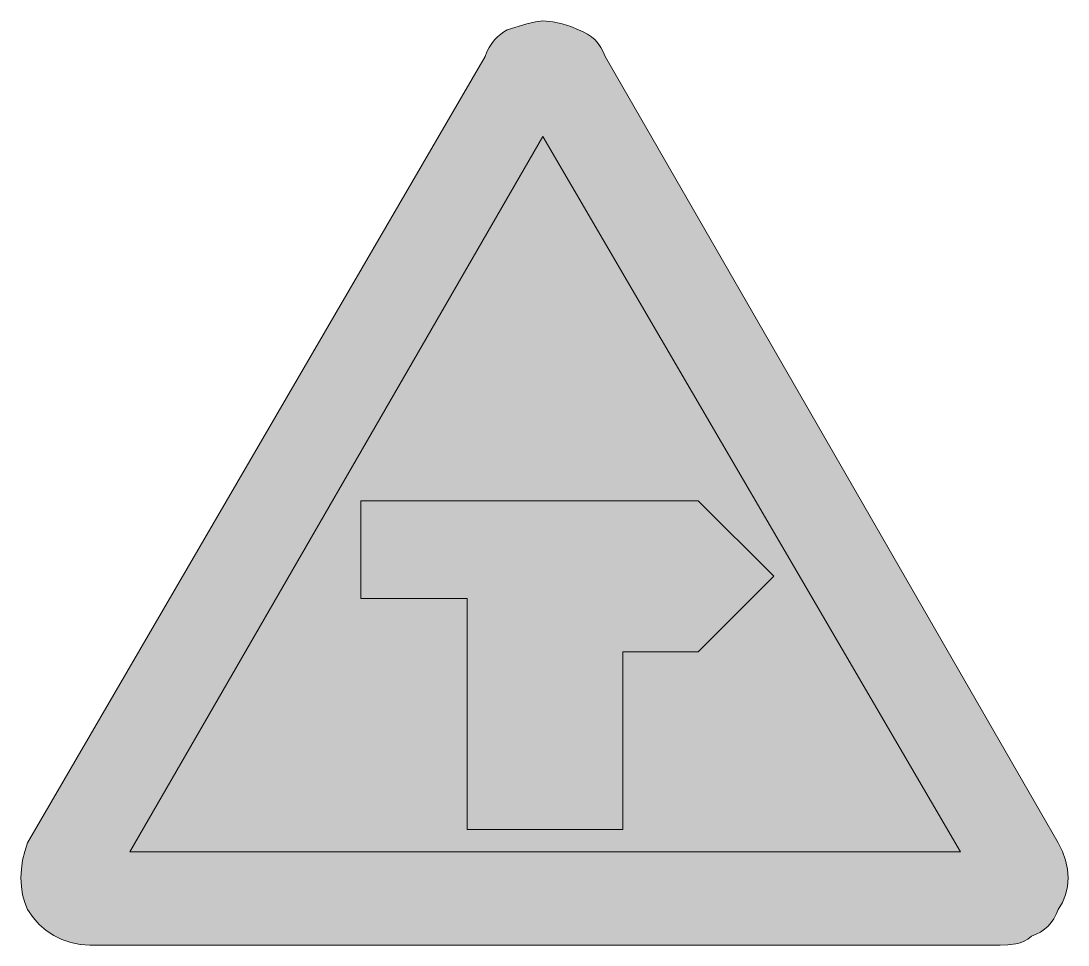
# Model space of a CAD drawing. Header units: metres. Extents: x 143 to 426, y 10 to 259.
import ezdxf

# ---------------------------------------------------------------- set-up
doc = ezdxf.new("R2010")
doc.units = ezdxf.units.M
for name, color, linetype, true_color in [('FILL_BLACK_000000', 7, 'Continuous', 0x000000), ('FILL_RED_FF0000', 7, 'Continuous', 0xff0000), ('FILL_WHITE_FFFFFF', 7, 'Continuous', 0xffffff)]:
    doc.layers.add(name, color=color, linetype=linetype, true_color=true_color)

msp = doc.modelspace()

# ---------------------------------------------------------------- hatches: boundary and pattern name
at = {"layer": 'FILL_BLACK_000000', "true_color": 0x000000}
h = msp.add_hatch(color=7, dxfattribs=at)
h.dxf.hatch_style = 1
h.paths.add_polyline_path([(346.29, 109.44), (325.89, 89.04), (305.49, 89.04), (305.49, 41.04), (263.49, 41.04), (263.49, 103.44), (234.69, 103.44), (234.69, 129.84), (325.89, 129.84), (346.29, 109.44)])
at = {"layer": 'FILL_RED_FF0000', "true_color": 0xff0000}
h = msp.add_hatch(color=7, dxfattribs=at)
h.dxf.hatch_style = 1
h.paths.add_polyline_path([(268.29, 249.84), (268.79, 251.13), (269.4, 252.31), (270.08, 253.38), (270.84, 254.34), (271.65, 255.18), (272.51, 255.91), (273.39, 256.53), (274.29, 257.04), (279.54, 258.69), (281.88, 259.23), (283.89, 259.44), (286.57, 259.23), (289.14, 258.69), (291.48, 257.92), (293.49, 257.04), (294.78, 256.53), (295.96, 255.91), (297.03, 255.18), (297.99, 254.34), (298.83, 253.38), (299.56, 252.31), (300.18, 251.13), (300.69, 249.84), (423.09, 37.44), (424.27, 35.14), (425.12, 32.77), (425.62, 30.37), (425.79, 27.99), (425.62, 25.66), (425.12, 23.43), (424.27, 21.35), (423.09, 19.44), (422.58, 18.15), (421.97, 16.96), (421.23, 15.9), (420.39, 14.94), (419.43, 14.1), (418.36, 13.36), (417.18, 12.75), (415.89, 12.24), (414.94, 11.45), (413.9, 10.85), (412.81, 10.43), (411.69, 10.14), (409.48, 9.88), (407.49, 9.84), (161.49, 9.84), (158.85, 10.01), (156.33, 10.5), (153.96, 11.3), (151.74, 12.39), (149.69, 13.77), (147.82, 15.41), (146.15, 17.3), (144.69, 19.44), (143.9, 21.35), (143.34, 23.43), (143, 25.66), (142.89, 27.99), (143, 30.37), (143.34, 32.77), (143.9, 35.14), (144.69, 37.44), (268.29, 249.84)])
at = {"layer": 'FILL_WHITE_FFFFFF', "true_color": 0xffffff}
h = msp.add_hatch(color=7, dxfattribs=at)
h.dxf.hatch_style = 1
h.paths.add_polyline_path([(172.29, 35.04), (283.89, 228.24), (396.69, 35.04), (172.29, 35.04)])

# ---------------------------------------------------------------- linework, layer by layer
at = {"layer": 'FILL_BLACK_000000', "lineweight": 0, "true_color": 0x000000}
msp.add_lwpolyline([(346.29, 109.44), (325.89, 89.04), (305.49, 89.04), (305.49, 41.04), (263.49, 41.04), (263.49, 103.44), (234.69, 103.44), (234.69, 129.84), (325.89, 129.84)], close=True, dxfattribs=at)
at = {"layer": 'FILL_RED_FF0000', "lineweight": 0, "true_color": 0xff0000}
msp.add_lwpolyline([(268.29, 249.84), (268.79, 251.13), (269.4, 252.31), (270.08, 253.38), (270.84, 254.34), (271.65, 255.18), (272.51, 255.91), (273.39, 256.53), (274.29, 257.04), (279.54, 258.69), (281.88, 259.23), (283.89, 259.44), (286.57, 259.23), (289.14, 258.69), (291.48, 257.92), (293.49, 257.04), (294.78, 256.53), (295.96, 255.91), (297.03, 255.18), (297.99, 254.34), (298.83, 253.38), (299.56, 252.31), (300.18, 251.13), (300.69, 249.84), (423.09, 37.44), (424.27, 35.14), (425.12, 32.77), (425.62, 30.37), (425.79, 27.99), (425.62, 25.66), (425.12, 23.43), (424.27, 21.35), (423.09, 19.44), (422.58, 18.15), (421.97, 16.96), (421.23, 15.9), (420.39, 14.94), (419.43, 14.1), (418.36, 13.36), (417.18, 12.75), (415.89, 12.24), (414.94, 11.45), (413.9, 10.85), (412.81, 10.43), (411.69, 10.14), (409.48, 9.88), (407.49, 9.84), (161.49, 9.84), (158.85, 10.01), (156.33, 10.5), (153.96, 11.3), (151.74, 12.39), (149.69, 13.77), (147.82, 15.41), (146.15, 17.3), (144.69, 19.44), (143.9, 21.35), (143.34, 23.43), (143, 25.66), (142.89, 27.99), (143, 30.37), (143.34, 32.77), (143.9, 35.14), (144.69, 37.44)], close=True, dxfattribs=at)
at = {"layer": 'FILL_WHITE_FFFFFF', "lineweight": 0, "true_color": 0xff0000}
msp.add_lwpolyline([(172.29, 35.04), (283.89, 228.24), (396.69, 35.04)], close=True, dxfattribs=at)

doc.saveas('drawing.dxf')
